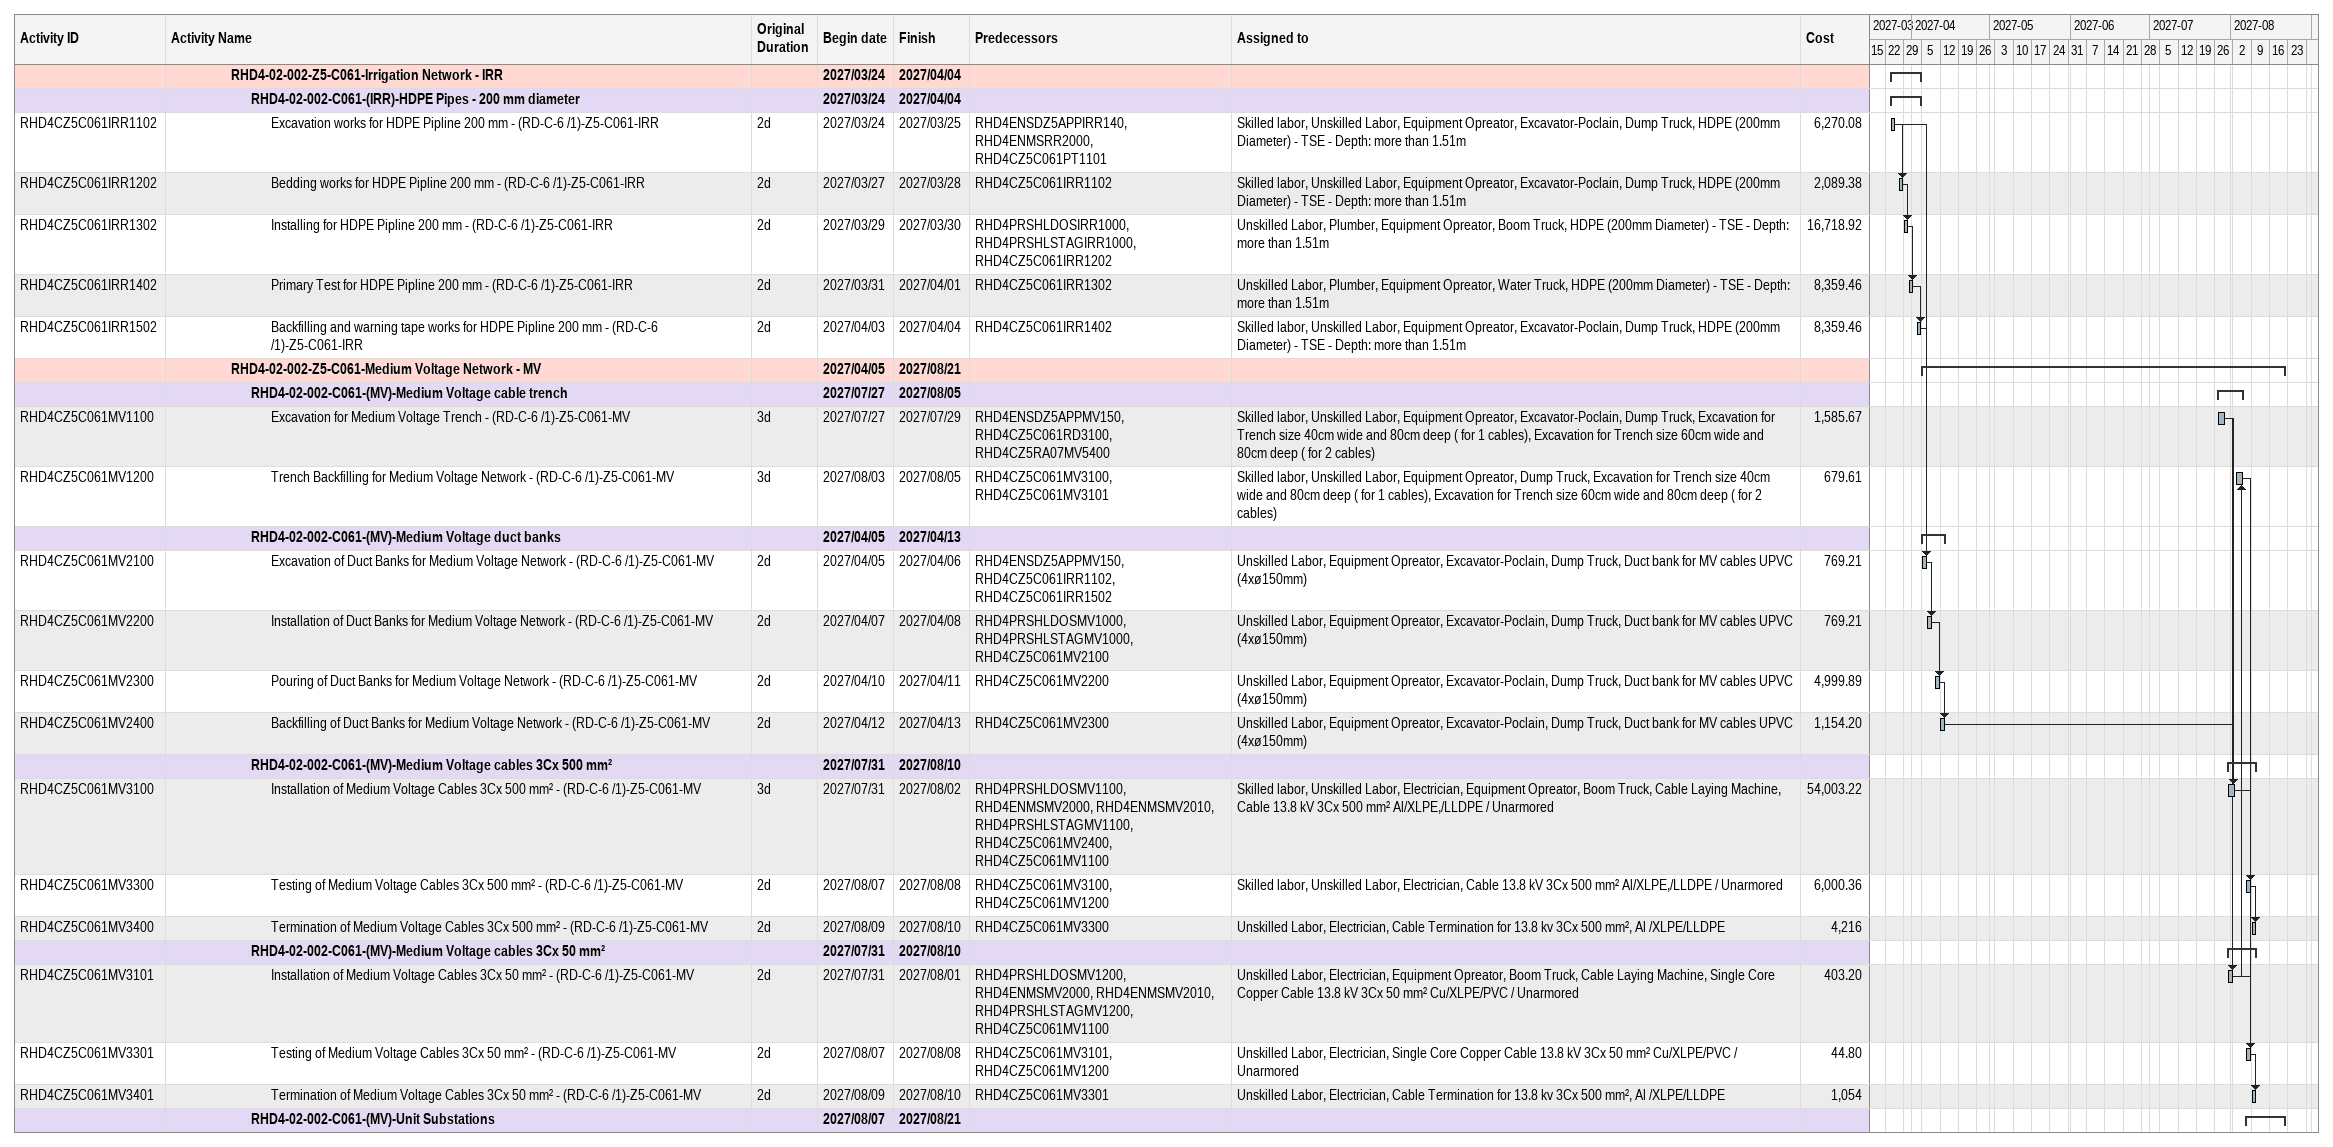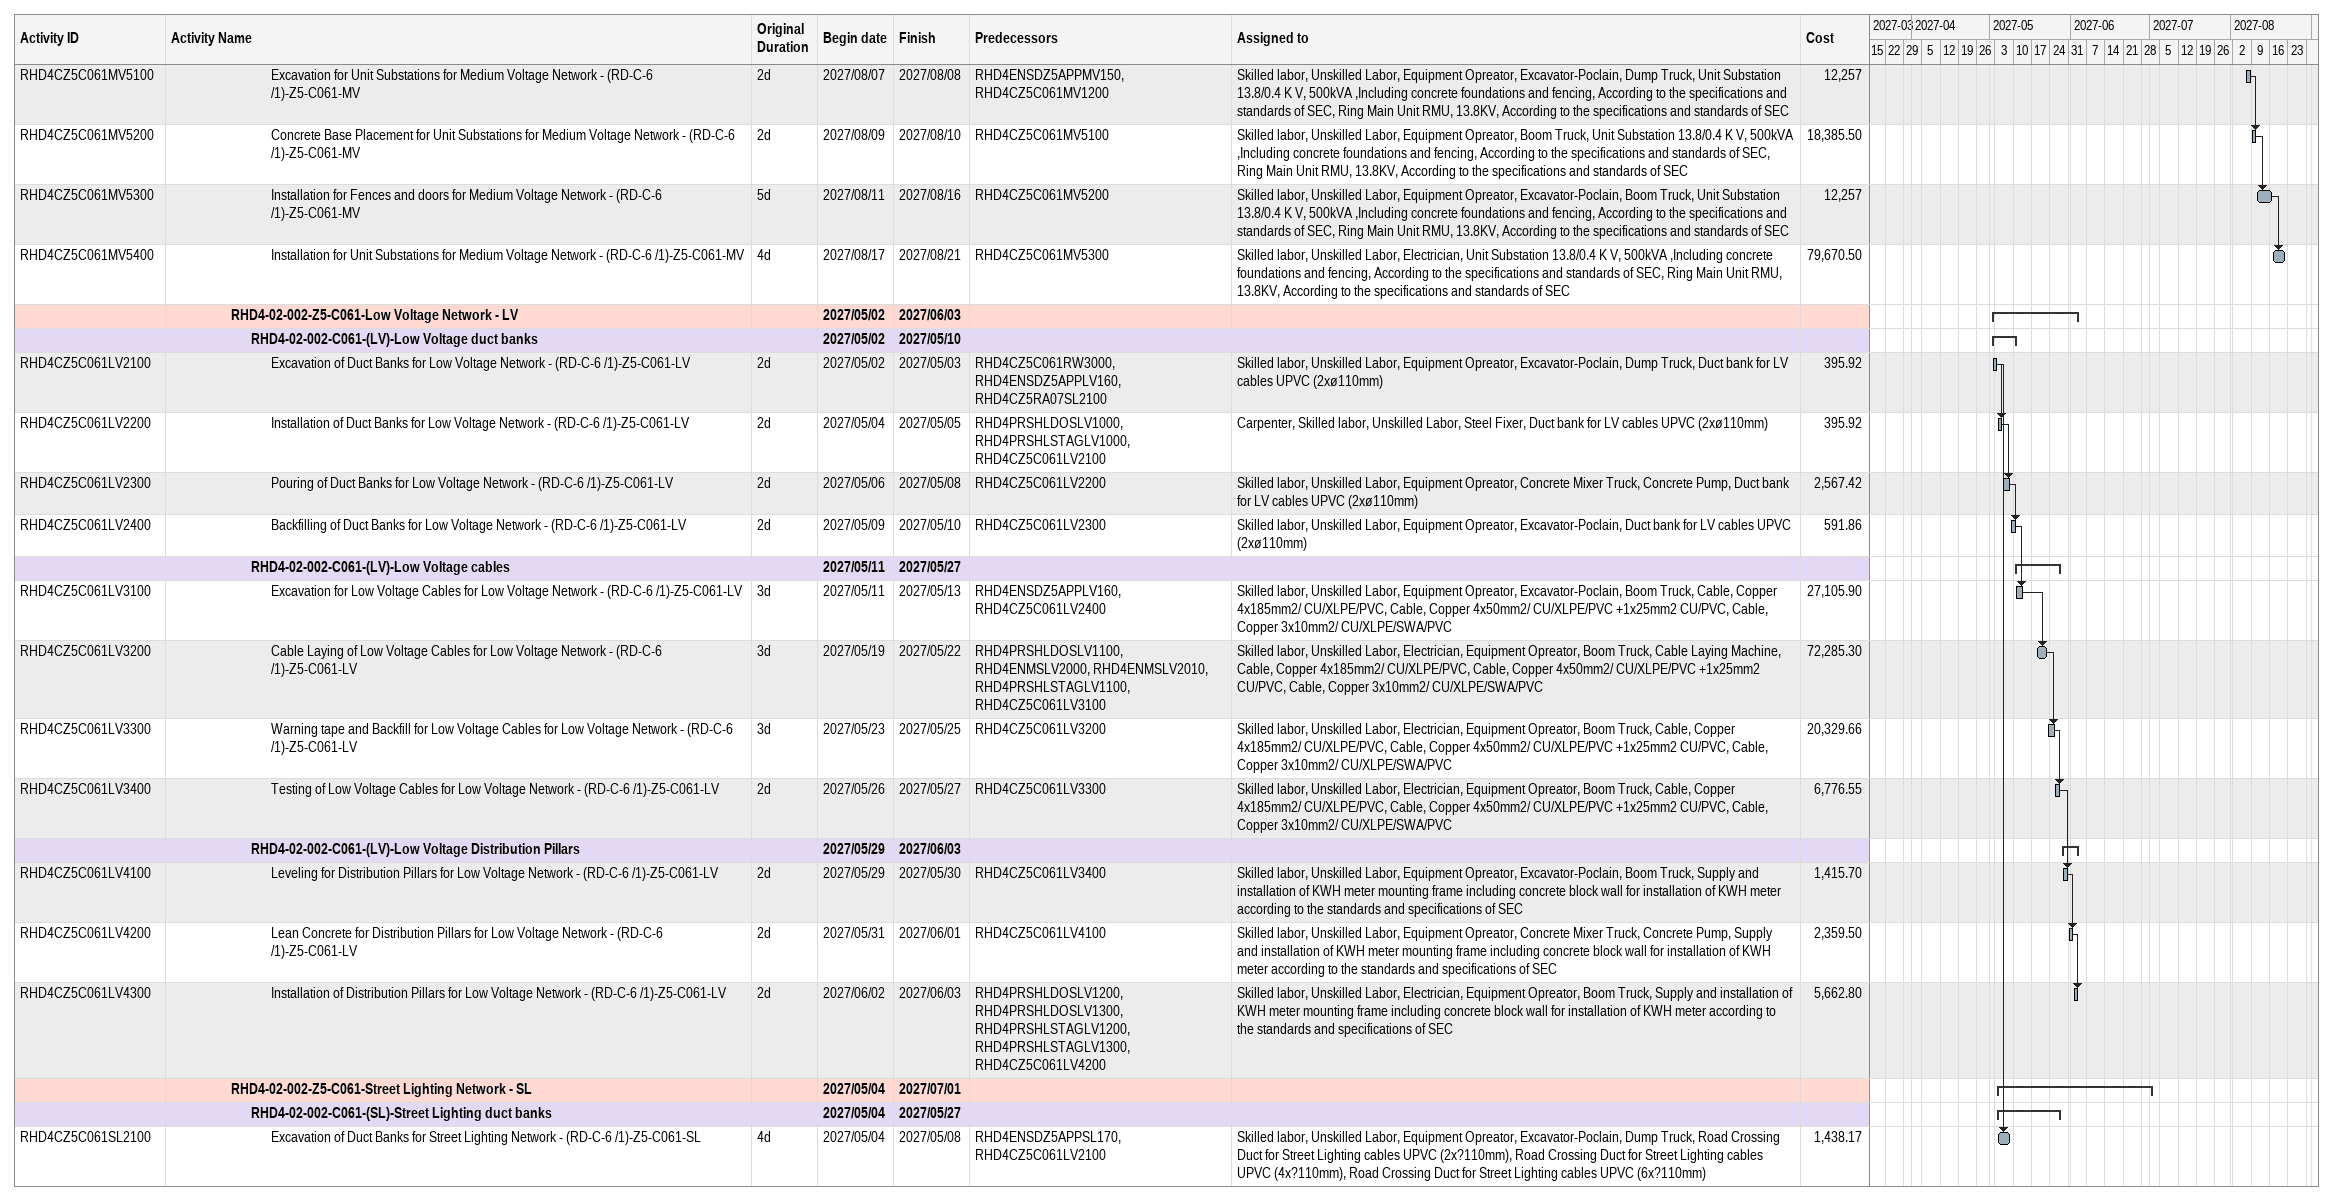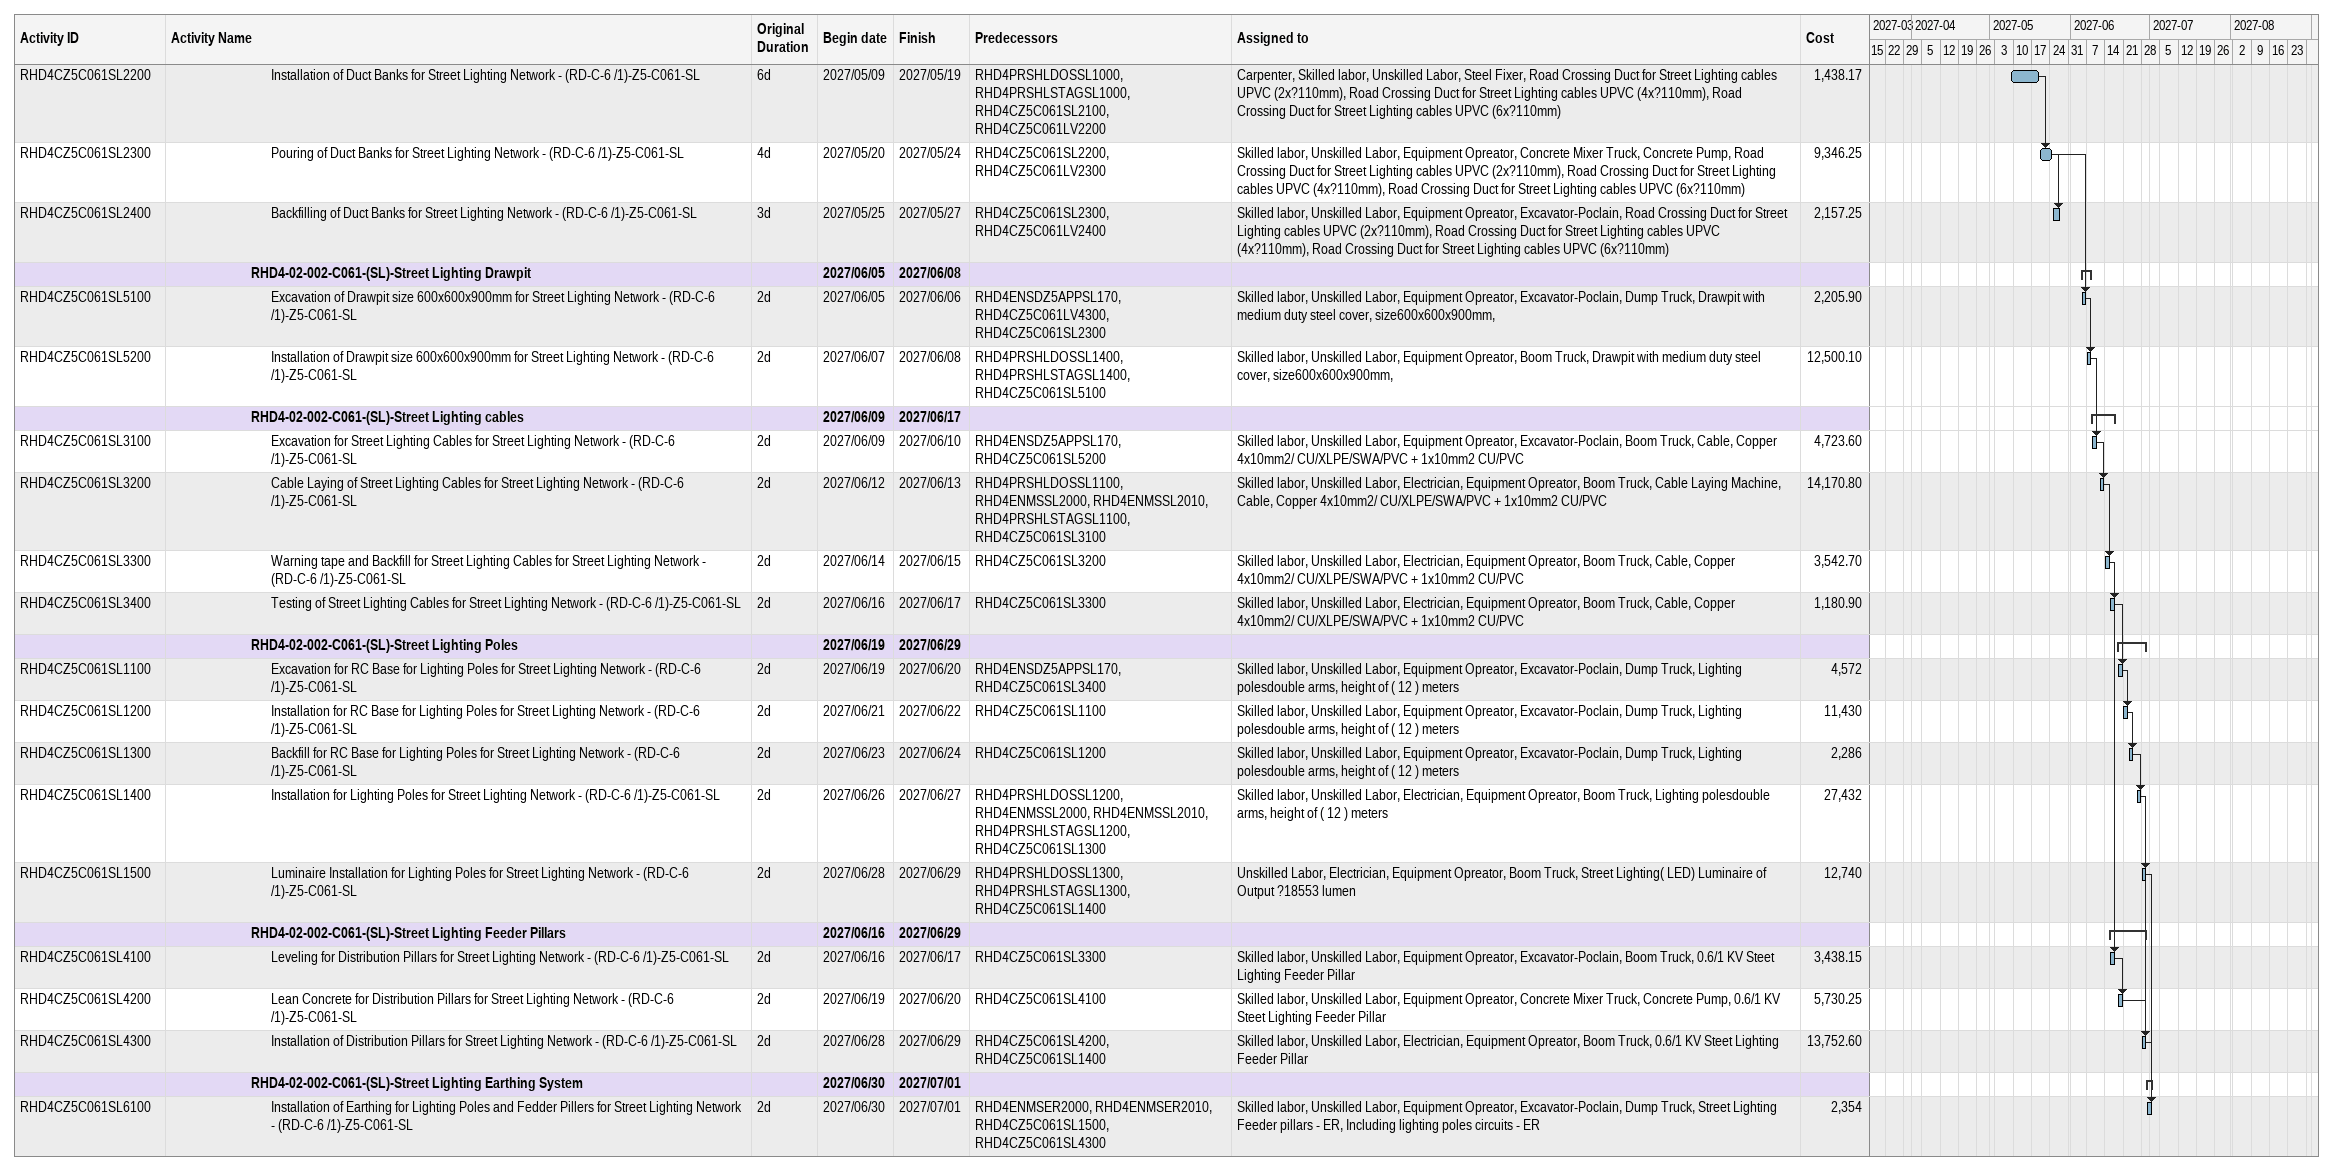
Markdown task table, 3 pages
| ID | Level | Task | Original duration | Start | Finish | Predecessors | Resources | Cost |
|---|---|---|---|---|---|---|---|---|
|  | 4 | **RHD4-02-002-Z5-C061-Irrigation Network - IRR** |  | 2027-03-24 | 2027-04-04 |  |  |  |
|  | 5 | **RHD4-02-002-C061-(IRR)-HDPE Pipes - 200 mm diameter** |  | 2027-03-24 | 2027-04-04 |  |  |  |
| RHD4CZ5C061IRR1102 | 6 | Excavation works for HDPE Pipline 200 mm - (RD-C-6 /1)-Z5-C061-IRR | 2d | 2027-03-24 | 2027-03-25 | RHD4ENSDZ5APPIRR140, RHD4ENMSRR2000, RHD4CZ5C061PT1101 | Skilled labor, Unskilled Labor, Equipment Opreator, Excavator-Poclain, Dump Truck, HDPE (200mm Diameter) - TSE - Depth: more than 1.51m | 6270.08 |
| RHD4CZ5C061IRR1202 | 6 | Bedding works for HDPE Pipline 200 mm - (RD-C-6 /1)-Z5-C061-IRR | 2d | 2027-03-27 | 2027-03-28 | RHD4CZ5C061IRR1102 | Skilled labor, Unskilled Labor, Equipment Opreator, Excavator-Poclain, Dump Truck, HDPE (200mm Diameter) - TSE - Depth: more than 1.51m | 2089.38 |
| RHD4CZ5C061IRR1302 | 6 | Installing for HDPE Pipline 200 mm - (RD-C-6 /1)-Z5-C061-IRR | 2d | 2027-03-29 | 2027-03-30 | RHD4PRSHLDOSIRR1000, RHD4PRSHLSTAGIRR1000, RHD4CZ5C061IRR1202 | Unskilled Labor, Plumber, Equipment Opreator, Boom Truck, HDPE (200mm Diameter) - TSE - Depth: more than 1.51m | 16718.92 |
| RHD4CZ5C061IRR1402 | 6 | Primary Test for HDPE Pipline 200 mm - (RD-C-6 /1)-Z5-C061-IRR | 2d | 2027-03-31 | 2027-04-01 | RHD4CZ5C061IRR1302 | Unskilled Labor, Plumber, Equipment Opreator, Water Truck, HDPE (200mm Diameter) - TSE - Depth: more than 1.51m | 8359.46 |
| RHD4CZ5C061IRR1502 | 6 | Backfilling and warning tape works for HDPE Pipline 200 mm - (RD-C-6 /1)-Z5-C061-IRR | 2d | 2027-04-03 | 2027-04-04 | RHD4CZ5C061IRR1402 | Skilled labor, Unskilled Labor, Equipment Opreator, Excavator-Poclain, Dump Truck, HDPE (200mm Diameter) - TSE - Depth: more than 1.51m | 8359.46 |
|  | 4 | **RHD4-02-002-Z5-C061-Medium Voltage Network - MV** |  | 2027-04-05 | 2027-08-21 |  |  |  |
|  | 5 | **RHD4-02-002-C061-(MV)-Medium Voltage cable trench** |  | 2027-07-27 | 2027-08-05 |  |  |  |
| RHD4CZ5C061MV1100 | 6 | Excavation for Medium Voltage Trench - (RD-C-6 /1)-Z5-C061-MV | 3d | 2027-07-27 | 2027-07-29 | RHD4ENSDZ5APPMV150, RHD4CZ5C061RD3100, RHD4CZ5RA07MV5400 | Skilled labor, Unskilled Labor, Equipment Opreator, Excavator-Poclain, Dump Truck, Excavation for Trench size 40cm wide and 80cm deep ( for 1 cables), Excavation for Trench size 60cm wide and 80cm deep ( for 2 cables) | 1585.67 |
| RHD4CZ5C061MV1200 | 6 | Trench Backfilling for Medium Voltage Network - (RD-C-6 /1)-Z5-C061-MV | 3d | 2027-08-03 | 2027-08-05 | RHD4CZ5C061MV3100, RHD4CZ5C061MV3101 | Skilled labor, Unskilled Labor, Equipment Opreator, Dump Truck, Excavation for Trench size 40cm wide and 80cm deep ( for 1 cables), Excavation for Trench size 60cm wide and 80cm deep ( for 2 cables) | 679.61 |
|  | 5 | **RHD4-02-002-C061-(MV)-Medium Voltage duct banks** |  | 2027-04-05 | 2027-04-13 |  |  |  |
| RHD4CZ5C061MV2100 | 6 | Excavation of Duct Banks for Medium Voltage Network - (RD-C-6 /1)-Z5-C061-MV | 2d | 2027-04-05 | 2027-04-06 | RHD4ENSDZ5APPMV150, RHD4CZ5C061IRR1102, RHD4CZ5C061IRR1502 | Unskilled Labor, Equipment Opreator, Excavator-Poclain, Dump Truck, Duct bank for MV cables UPVC (4xø150mm) | 769.21 |
| RHD4CZ5C061MV2200 | 6 | Installation of Duct Banks for Medium Voltage Network - (RD-C-6 /1)-Z5-C061-MV | 2d | 2027-04-07 | 2027-04-08 | RHD4PRSHLDOSMV1000, RHD4PRSHLSTAGMV1000, RHD4CZ5C061MV2100 | Unskilled Labor, Equipment Opreator, Excavator-Poclain, Dump Truck, Duct bank for MV cables UPVC (4xø150mm) | 769.21 |
| RHD4CZ5C061MV2300 | 6 | Pouring of Duct Banks for Medium Voltage Network - (RD-C-6 /1)-Z5-C061-MV | 2d | 2027-04-10 | 2027-04-11 | RHD4CZ5C061MV2200 | Unskilled Labor, Equipment Opreator, Excavator-Poclain, Dump Truck, Duct bank for MV cables UPVC (4xø150mm) | 4999.89 |
| RHD4CZ5C061MV2400 | 6 | Backfilling of Duct Banks for Medium Voltage Network - (RD-C-6 /1)-Z5-C061-MV | 2d | 2027-04-12 | 2027-04-13 | RHD4CZ5C061MV2300 | Unskilled Labor, Equipment Opreator, Excavator-Poclain, Dump Truck, Duct bank for MV cables UPVC (4xø150mm) | 1154.20 |
|  | 5 | **RHD4-02-002-C061-(MV)-Medium Voltage cables 3Cx 500 mm²** |  | 2027-07-31 | 2027-08-10 |  |  |  |
| RHD4CZ5C061MV3100 | 6 | Installation of Medium Voltage Cables 3Cx 500 mm² - (RD-C-6 /1)-Z5-C061-MV | 3d | 2027-07-31 | 2027-08-02 | RHD4PRSHLDOSMV1100, RHD4ENMSMV2000, RHD4ENMSMV2010, RHD4PRSHLSTAGMV1100, RHD4CZ5C061MV2400, RHD4CZ5C061MV1100 | Skilled labor, Unskilled Labor, Electrician, Equipment Opreator, Boom Truck, Cable Laying Machine, Cable 13.8 kV 3Cx 500 mm² Al/XLPE,/LLDPE / Unarmored | 54003.22 |
| RHD4CZ5C061MV3300 | 6 | Testing of Medium Voltage Cables 3Cx 500 mm² - (RD-C-6 /1)-Z5-C061-MV | 2d | 2027-08-07 | 2027-08-08 | RHD4CZ5C061MV3100, RHD4CZ5C061MV1200 | Skilled labor, Unskilled Labor, Electrician, Cable 13.8 kV 3Cx 500 mm² Al/XLPE,/LLDPE / Unarmored | 6000.36 |
| RHD4CZ5C061MV3400 | 6 | Termination of Medium Voltage Cables 3Cx 500 mm² - (RD-C-6 /1)-Z5-C061-MV | 2d | 2027-08-09 | 2027-08-10 | RHD4CZ5C061MV3300 | Unskilled Labor, Electrician, Cable Termination for 13.8 kv 3Cx 500 mm², Al /XLPE/LLDPE | 4216 |
|  | 5 | **RHD4-02-002-C061-(MV)-Medium Voltage cables 3Cx 50 mm²** |  | 2027-07-31 | 2027-08-10 |  |  |  |
| RHD4CZ5C061MV3101 | 6 | Installation of Medium Voltage Cables 3Cx 50 mm² - (RD-C-6 /1)-Z5-C061-MV | 2d | 2027-07-31 | 2027-08-01 | RHD4PRSHLDOSMV1200, RHD4ENMSMV2000, RHD4ENMSMV2010, RHD4PRSHLSTAGMV1200, RHD4CZ5C061MV1100 | Unskilled Labor, Electrician, Equipment Opreator, Boom Truck, Cable Laying Machine, Single Core Copper Cable 13.8 kV 3Cx 50 mm² Cu/XLPE/PVC / Unarmored | 403.20 |
| RHD4CZ5C061MV3301 | 6 | Testing of Medium Voltage Cables 3Cx 50 mm² - (RD-C-6 /1)-Z5-C061-MV | 2d | 2027-08-07 | 2027-08-08 | RHD4CZ5C061MV3101, RHD4CZ5C061MV1200 | Unskilled Labor, Electrician, Single Core Copper Cable 13.8 kV 3Cx 50 mm² Cu/XLPE/PVC / Unarmored | 44.80 |
| RHD4CZ5C061MV3401 | 6 | Termination of Medium Voltage Cables 3Cx 50 mm² - (RD-C-6 /1)-Z5-C061-MV | 2d | 2027-08-09 | 2027-08-10 | RHD4CZ5C061MV3301 | Unskilled Labor, Electrician, Cable Termination for 13.8 kv 3Cx 500 mm², Al /XLPE/LLDPE | 1054 |
|  | 5 | **RHD4-02-002-C061-(MV)-Unit Substations** |  | 2027-08-07 | 2027-08-21 |  |  |  |
| RHD4CZ5C061MV5100 | 6 | Excavation for Unit Substations for Medium Voltage Network - (RD-C-6 /1)-Z5-C061-MV | 2d | 2027-08-07 | 2027-08-08 | RHD4ENSDZ5APPMV150, RHD4CZ5C061MV1200 | Skilled labor, Unskilled Labor, Equipment Opreator, Excavator-Poclain, Dump Truck, Unit Substation 13.8/0.4 K V, 500kVA ,Including concrete foundations and fencing, According to the specifications and standards of SEC, Ring Main Unit RMU, 13.8KV, According to the specifications and standards of SEC | 12257 |
| RHD4CZ5C061MV5200 | 6 | Concrete Base Placement for Unit Substations for Medium Voltage Network - (RD-C-6 /1)-Z5-C061-MV | 2d | 2027-08-09 | 2027-08-10 | RHD4CZ5C061MV5100 | Skilled labor, Unskilled Labor, Equipment Opreator, Boom Truck, Unit Substation 13.8/0.4 K V, 500kVA ,Including concrete foundations and fencing, According to the specifications and standards of SEC, Ring Main Unit RMU, 13.8KV, According to the specifications and standards of SEC | 18385.50 |
| RHD4CZ5C061MV5300 | 6 | Installation for Fences and doors for Medium Voltage Network - (RD-C-6 /1)-Z5-C061-MV | 5d | 2027-08-11 | 2027-08-16 | RHD4CZ5C061MV5200 | Skilled labor, Unskilled Labor, Equipment Opreator, Excavator-Poclain, Boom Truck, Unit Substation 13.8/0.4 K V, 500kVA ,Including concrete foundations and fencing, According to the specifications and standards of SEC, Ring Main Unit RMU, 13.8KV, According to the specifications and standards of SEC | 12257 |
| RHD4CZ5C061MV5400 | 6 | Installation for Unit Substations for Medium Voltage Network - (RD-C-6 /1)-Z5-C061-MV | 4d | 2027-08-17 | 2027-08-21 | RHD4CZ5C061MV5300 | Skilled labor, Unskilled Labor, Electrician, Unit Substation 13.8/0.4 K V, 500kVA ,Including concrete foundations and fencing, According to the specifications and standards of SEC, Ring Main Unit RMU, 13.8KV, According to the specifications and standards of SEC | 79670.50 |
|  | 4 | **RHD4-02-002-Z5-C061-Low Voltage Network - LV** |  | 2027-05-02 | 2027-06-03 |  |  |  |
|  | 5 | **RHD4-02-002-C061-(LV)-Low Voltage duct banks** |  | 2027-05-02 | 2027-05-10 |  |  |  |
| RHD4CZ5C061LV2100 | 6 | Excavation of Duct Banks for Low Voltage Network - (RD-C-6 /1)-Z5-C061-LV | 2d | 2027-05-02 | 2027-05-03 | RHD4CZ5C061RW3000, RHD4ENSDZ5APPLV160, RHD4CZ5RA07SL2100 | Skilled labor, Unskilled Labor, Equipment Opreator, Excavator-Poclain, Dump Truck, Duct bank for LV cables UPVC (2xø110mm) | 395.92 |
| RHD4CZ5C061LV2200 | 6 | Installation of Duct Banks for Low Voltage Network - (RD-C-6 /1)-Z5-C061-LV | 2d | 2027-05-04 | 2027-05-05 | RHD4PRSHLDOSLV1000, RHD4PRSHLSTAGLV1000, RHD4CZ5C061LV2100 | Carpenter, Skilled labor, Unskilled Labor, Steel Fixer, Duct bank for LV cables UPVC (2xø110mm) | 395.92 |
| RHD4CZ5C061LV2300 | 6 | Pouring of Duct Banks for Low Voltage Network - (RD-C-6 /1)-Z5-C061-LV | 2d | 2027-05-06 | 2027-05-08 | RHD4CZ5C061LV2200 | Skilled labor, Unskilled Labor, Equipment Opreator, Concrete Mixer Truck, Concrete Pump, Duct bank for LV cables UPVC (2xø110mm) | 2567.42 |
| RHD4CZ5C061LV2400 | 6 | Backfilling of Duct Banks for Low Voltage Network - (RD-C-6 /1)-Z5-C061-LV | 2d | 2027-05-09 | 2027-05-10 | RHD4CZ5C061LV2300 | Skilled labor, Unskilled Labor, Equipment Opreator, Excavator-Poclain, Duct bank for LV cables UPVC (2xø110mm) | 591.86 |
|  | 5 | **RHD4-02-002-C061-(LV)-Low Voltage cables** |  | 2027-05-11 | 2027-05-27 |  |  |  |
| RHD4CZ5C061LV3100 | 6 | Excavation for Low Voltage Cables for Low Voltage Network - (RD-C-6 /1)-Z5-C061-LV | 3d | 2027-05-11 | 2027-05-13 | RHD4ENSDZ5APPLV160, RHD4CZ5C061LV2400 | Skilled labor, Unskilled Labor, Equipment Opreator, Excavator-Poclain, Boom Truck, Cable, Copper 4x185mm2/ CU/XLPE/PVC, Cable, Copper 4x50mm2/ CU/XLPE/PVC +1x25mm2 CU/PVC, Cable, Copper 3x10mm2/ CU/XLPE/SWA/PVC | 27105.90 |
| RHD4CZ5C061LV3200 | 6 | Cable Laying of Low Voltage Cables for Low Voltage Network - (RD-C-6 /1)-Z5-C061-LV | 3d | 2027-05-19 | 2027-05-22 | RHD4PRSHLDOSLV1100, RHD4ENMSLV2000, RHD4ENMSLV2010, RHD4PRSHLSTAGLV1100, RHD4CZ5C061LV3100 | Skilled labor, Unskilled Labor, Electrician, Equipment Opreator, Boom Truck, Cable Laying Machine, Cable, Copper 4x185mm2/ CU/XLPE/PVC, Cable, Copper 4x50mm2/ CU/XLPE/PVC +1x25mm2 CU/PVC, Cable, Copper 3x10mm2/ CU/XLPE/SWA/PVC | 72285.30 |
| RHD4CZ5C061LV3300 | 6 | Warning tape and Backfill for Low Voltage Cables for Low Voltage Network - (RD-C-6 /1)-Z5-C061-LV | 3d | 2027-05-23 | 2027-05-25 | RHD4CZ5C061LV3200 | Skilled labor, Unskilled Labor, Electrician, Equipment Opreator, Boom Truck, Cable, Copper 4x185mm2/ CU/XLPE/PVC, Cable, Copper 4x50mm2/ CU/XLPE/PVC +1x25mm2 CU/PVC, Cable, Copper 3x10mm2/ CU/XLPE/SWA/PVC | 20329.66 |
| RHD4CZ5C061LV3400 | 6 | Testing of Low Voltage Cables for Low Voltage Network - (RD-C-6 /1)-Z5-C061-LV | 2d | 2027-05-26 | 2027-05-27 | RHD4CZ5C061LV3300 | Skilled labor, Unskilled Labor, Electrician, Equipment Opreator, Boom Truck, Cable, Copper 4x185mm2/ CU/XLPE/PVC, Cable, Copper 4x50mm2/ CU/XLPE/PVC +1x25mm2 CU/PVC, Cable, Copper 3x10mm2/ CU/XLPE/SWA/PVC | 6776.55 |
|  | 5 | **RHD4-02-002-C061-(LV)-Low Voltage Distribution Pillars** |  | 2027-05-29 | 2027-06-03 |  |  |  |
| RHD4CZ5C061LV4100 | 6 | Leveling for Distribution Pillars for Low Voltage Network - (RD-C-6 /1)-Z5-C061-LV | 2d | 2027-05-29 | 2027-05-30 | RHD4CZ5C061LV3400 | Skilled labor, Unskilled Labor, Equipment Opreator, Excavator-Poclain, Boom Truck, Supply and installation of KWH meter mounting frame including concrete block wall for installation of KWH meter according to the standards and specifications of SEC | 1415.70 |
| RHD4CZ5C061LV4200 | 6 | Lean Concrete for Distribution Pillars for Low Voltage Network - (RD-C-6 /1)-Z5-C061-LV | 2d | 2027-05-31 | 2027-06-01 | RHD4CZ5C061LV4100 | Skilled labor, Unskilled Labor, Equipment Opreator, Concrete Mixer Truck, Concrete Pump, Supply and installation of KWH meter mounting frame including concrete block wall for installation of KWH meter according to the standards and specifications of SEC | 2359.50 |
| RHD4CZ5C061LV4300 | 6 | Installation of Distribution Pillars for Low Voltage Network - (RD-C-6 /1)-Z5-C061-LV | 2d | 2027-06-02 | 2027-06-03 | RHD4PRSHLDOSLV1200, RHD4PRSHLDOSLV1300, RHD4PRSHLSTAGLV1200, RHD4PRSHLSTAGLV1300, RHD4CZ5C061LV4200 | Skilled labor, Unskilled Labor, Electrician, Equipment Opreator, Boom Truck, Supply and installation of KWH meter mounting frame including concrete block wall for installation of KWH meter according to the standards and specifications of SEC | 5662.80 |
|  | 4 | **RHD4-02-002-Z5-C061-Street Lighting Network - SL** |  | 2027-05-04 | 2027-07-01 |  |  |  |
|  | 5 | **RHD4-02-002-C061-(SL)-Street Lighting duct banks** |  | 2027-05-04 | 2027-05-27 |  |  |  |
| RHD4CZ5C061SL2100 | 6 | Excavation of Duct Banks for Street Lighting Network - (RD-C-6 /1)-Z5-C061-SL | 4d | 2027-05-04 | 2027-05-08 | RHD4ENSDZ5APPSL170, RHD4CZ5C061LV2100 | Skilled labor, Unskilled Labor, Equipment Opreator, Excavator-Poclain, Dump Truck, Road Crossing Duct for Street Lighting cables UPVC (2x?110mm), Road Crossing Duct for Street Lighting cables UPVC (4x?110mm), Road Crossing Duct for Street Lighting cables UPVC (6x?110mm) | 1438.17 |
| RHD4CZ5C061SL2200 | 6 | Installation of Duct Banks for Street Lighting Network - (RD-C-6 /1)-Z5-C061-SL | 6d | 2027-05-09 | 2027-05-19 | RHD4PRSHLDOSSL1000, RHD4PRSHLSTAGSL1000, RHD4CZ5C061SL2100, RHD4CZ5C061LV2200 | Carpenter, Skilled labor, Unskilled Labor, Steel Fixer, Road Crossing Duct for Street Lighting cables UPVC (2x?110mm), Road Crossing Duct for Street Lighting cables UPVC (4x?110mm), Road Crossing Duct for Street Lighting cables UPVC (6x?110mm) | 1438.17 |
| RHD4CZ5C061SL2300 | 6 | Pouring of Duct Banks for Street Lighting Network - (RD-C-6 /1)-Z5-C061-SL | 4d | 2027-05-20 | 2027-05-24 | RHD4CZ5C061SL2200, RHD4CZ5C061LV2300 | Skilled labor, Unskilled Labor, Equipment Opreator, Concrete Mixer Truck, Concrete Pump, Road Crossing Duct for Street Lighting cables UPVC (2x?110mm), Road Crossing Duct for Street Lighting cables UPVC (4x?110mm), Road Crossing Duct for Street Lighting cables UPVC (6x?110mm) | 9346.25 |
| RHD4CZ5C061SL2400 | 6 | Backfilling of Duct Banks for Street Lighting Network - (RD-C-6 /1)-Z5-C061-SL | 3d | 2027-05-25 | 2027-05-27 | RHD4CZ5C061SL2300, RHD4CZ5C061LV2400 | Skilled labor, Unskilled Labor, Equipment Opreator, Excavator-Poclain, Road Crossing Duct for Street Lighting cables UPVC (2x?110mm), Road Crossing Duct for Street Lighting cables UPVC (4x?110mm), Road Crossing Duct for Street Lighting cables UPVC (6x?110mm) | 2157.25 |
|  | 5 | **RHD4-02-002-C061-(SL)-Street Lighting Drawpit** |  | 2027-06-05 | 2027-06-08 |  |  |  |
| RHD4CZ5C061SL5100 | 6 | Excavation of Drawpit size 600x600x900mm for Street Lighting Network - (RD-C-6 /1)-Z5-C061-SL | 2d | 2027-06-05 | 2027-06-06 | RHD4ENSDZ5APPSL170, RHD4CZ5C061LV4300, RHD4CZ5C061SL2300 | Skilled labor, Unskilled Labor, Equipment Opreator, Excavator-Poclain, Dump Truck, Drawpit with medium duty steel cover, size600x600x900mm, | 2205.90 |
| RHD4CZ5C061SL5200 | 6 | Installation of Drawpit size 600x600x900mm for Street Lighting Network - (RD-C-6 /1)-Z5-C061-SL | 2d | 2027-06-07 | 2027-06-08 | RHD4PRSHLDOSSL1400, RHD4PRSHLSTAGSL1400, RHD4CZ5C061SL5100 | Skilled labor, Unskilled Labor, Equipment Opreator, Boom Truck, Drawpit with medium duty steel cover, size600x600x900mm, | 12500.10 |
|  | 5 | **RHD4-02-002-C061-(SL)-Street Lighting cables** |  | 2027-06-09 | 2027-06-17 |  |  |  |
| RHD4CZ5C061SL3100 | 6 | Excavation for Street Lighting Cables for Street Lighting Network - (RD-C-6 /1)-Z5-C061-SL | 2d | 2027-06-09 | 2027-06-10 | RHD4ENSDZ5APPSL170, RHD4CZ5C061SL5200 | Skilled labor, Unskilled Labor, Equipment Opreator, Excavator-Poclain, Boom Truck, Cable, Copper 4x10mm2/ CU/XLPE/SWA/PVC + 1x10mm2 CU/PVC | 4723.60 |
| RHD4CZ5C061SL3200 | 6 | Cable Laying of Street Lighting Cables for Street Lighting Network - (RD-C-6 /1)-Z5-C061-SL | 2d | 2027-06-12 | 2027-06-13 | RHD4PRSHLDOSSL1100, RHD4ENMSSL2000, RHD4ENMSSL2010, RHD4PRSHLSTAGSL1100, RHD4CZ5C061SL3100 | Skilled labor, Unskilled Labor, Electrician, Equipment Opreator, Boom Truck, Cable Laying Machine, Cable, Copper 4x10mm2/ CU/XLPE/SWA/PVC + 1x10mm2 CU/PVC | 14170.80 |
| RHD4CZ5C061SL3300 | 6 | Warning tape and Backfill for Street Lighting Cables for Street Lighting Network - (RD-C-6 /1)-Z5-C061-SL | 2d | 2027-06-14 | 2027-06-15 | RHD4CZ5C061SL3200 | Skilled labor, Unskilled Labor, Electrician, Equipment Opreator, Boom Truck, Cable, Copper 4x10mm2/ CU/XLPE/SWA/PVC + 1x10mm2 CU/PVC | 3542.70 |
| RHD4CZ5C061SL3400 | 6 | Testing of Street Lighting Cables for Street Lighting Network - (RD-C-6 /1)-Z5-C061-SL | 2d | 2027-06-16 | 2027-06-17 | RHD4CZ5C061SL3300 | Skilled labor, Unskilled Labor, Electrician, Equipment Opreator, Boom Truck, Cable, Copper 4x10mm2/ CU/XLPE/SWA/PVC + 1x10mm2 CU/PVC | 1180.90 |
|  | 5 | **RHD4-02-002-C061-(SL)-Street Lighting Poles** |  | 2027-06-19 | 2027-06-29 |  |  |  |
| RHD4CZ5C061SL1100 | 6 | Excavation for RC Base for Lighting Poles for Street Lighting Network - (RD-C-6 /1)-Z5-C061-SL | 2d | 2027-06-19 | 2027-06-20 | RHD4ENSDZ5APPSL170, RHD4CZ5C061SL3400 | Skilled labor, Unskilled Labor, Equipment Opreator, Excavator-Poclain, Dump Truck, Lighting polesdouble arms, height of ( 12 ) meters | 4572 |
| RHD4CZ5C061SL1200 | 6 | Installation for RC Base for Lighting Poles for Street Lighting Network - (RD-C-6 /1)-Z5-C061-SL | 2d | 2027-06-21 | 2027-06-22 | RHD4CZ5C061SL1100 | Skilled labor, Unskilled Labor, Equipment Opreator, Excavator-Poclain, Dump Truck, Lighting polesdouble arms, height of ( 12 ) meters | 11430 |
| RHD4CZ5C061SL1300 | 6 | Backfill for RC Base for Lighting Poles for Street Lighting Network - (RD-C-6 /1)-Z5-C061-SL | 2d | 2027-06-23 | 2027-06-24 | RHD4CZ5C061SL1200 | Skilled labor, Unskilled Labor, Equipment Opreator, Excavator-Poclain, Dump Truck, Lighting polesdouble arms, height of ( 12 ) meters | 2286 |
| RHD4CZ5C061SL1400 | 6 | Installation for Lighting Poles for Street Lighting Network - (RD-C-6 /1)-Z5-C061-SL | 2d | 2027-06-26 | 2027-06-27 | RHD4PRSHLDOSSL1200, RHD4ENMSSL2000, RHD4ENMSSL2010, RHD4PRSHLSTAGSL1200, RHD4CZ5C061SL1300 | Skilled labor, Unskilled Labor, Electrician, Equipment Opreator, Boom Truck, Lighting polesdouble arms, height of ( 12 ) meters | 27432 |
| RHD4CZ5C061SL1500 | 6 | Luminaire Installation for Lighting Poles for Street Lighting Network - (RD-C-6 /1)-Z5-C061-SL | 2d | 2027-06-28 | 2027-06-29 | RHD4PRSHLDOSSL1300, RHD4PRSHLSTAGSL1300, RHD4CZ5C061SL1400 | Unskilled Labor, Electrician, Equipment Opreator, Boom Truck, Street Lighting( LED) Luminaire of Output ?18553 lumen | 12740 |
|  | 5 | **RHD4-02-002-C061-(SL)-Street Lighting Feeder Pillars** |  | 2027-06-16 | 2027-06-29 |  |  |  |
| RHD4CZ5C061SL4100 | 6 | Leveling for Distribution Pillars for Street Lighting Network - (RD-C-6 /1)-Z5-C061-SL | 2d | 2027-06-16 | 2027-06-17 | RHD4CZ5C061SL3300 | Skilled labor, Unskilled Labor, Equipment Opreator, Excavator-Poclain, Boom Truck, 0.6/1 KV Steet Lighting Feeder Pillar | 3438.15 |
| RHD4CZ5C061SL4200 | 6 | Lean Concrete for Distribution Pillars for Street Lighting Network - (RD-C-6 /1)-Z5-C061-SL | 2d | 2027-06-19 | 2027-06-20 | RHD4CZ5C061SL4100 | Skilled labor, Unskilled Labor, Equipment Opreator, Concrete Mixer Truck, Concrete Pump, 0.6/1 KV Steet Lighting Feeder Pillar | 5730.25 |
| RHD4CZ5C061SL4300 | 6 | Installation of Distribution Pillars for Street Lighting Network - (RD-C-6 /1)-Z5-C061-SL | 2d | 2027-06-28 | 2027-06-29 | RHD4CZ5C061SL4200, RHD4CZ5C061SL1400 | Skilled labor, Unskilled Labor, Electrician, Equipment Opreator, Boom Truck, 0.6/1 KV Steet Lighting Feeder Pillar | 13752.60 |
|  | 5 | **RHD4-02-002-C061-(SL)-Street Lighting Earthing System** |  | 2027-06-30 | 2027-07-01 |  |  |  |
| RHD4CZ5C061SL6100 | 6 | Installation of Earthing for Lighting Poles and Fedder Pillers for Street Lighting Network - (RD-C-6 /1)-Z5-C061-SL | 2d | 2027-06-30 | 2027-07-01 | RHD4ENMSER2000, RHD4ENMSER2010, RHD4CZ5C061SL1500, RHD4CZ5C061SL4300 | Skilled labor, Unskilled Labor, Equipment Opreator, Excavator-Poclain, Dump Truck, Street Lighting Feeder pillars - ER, Including lighting poles circuits - ER | 2354 |
